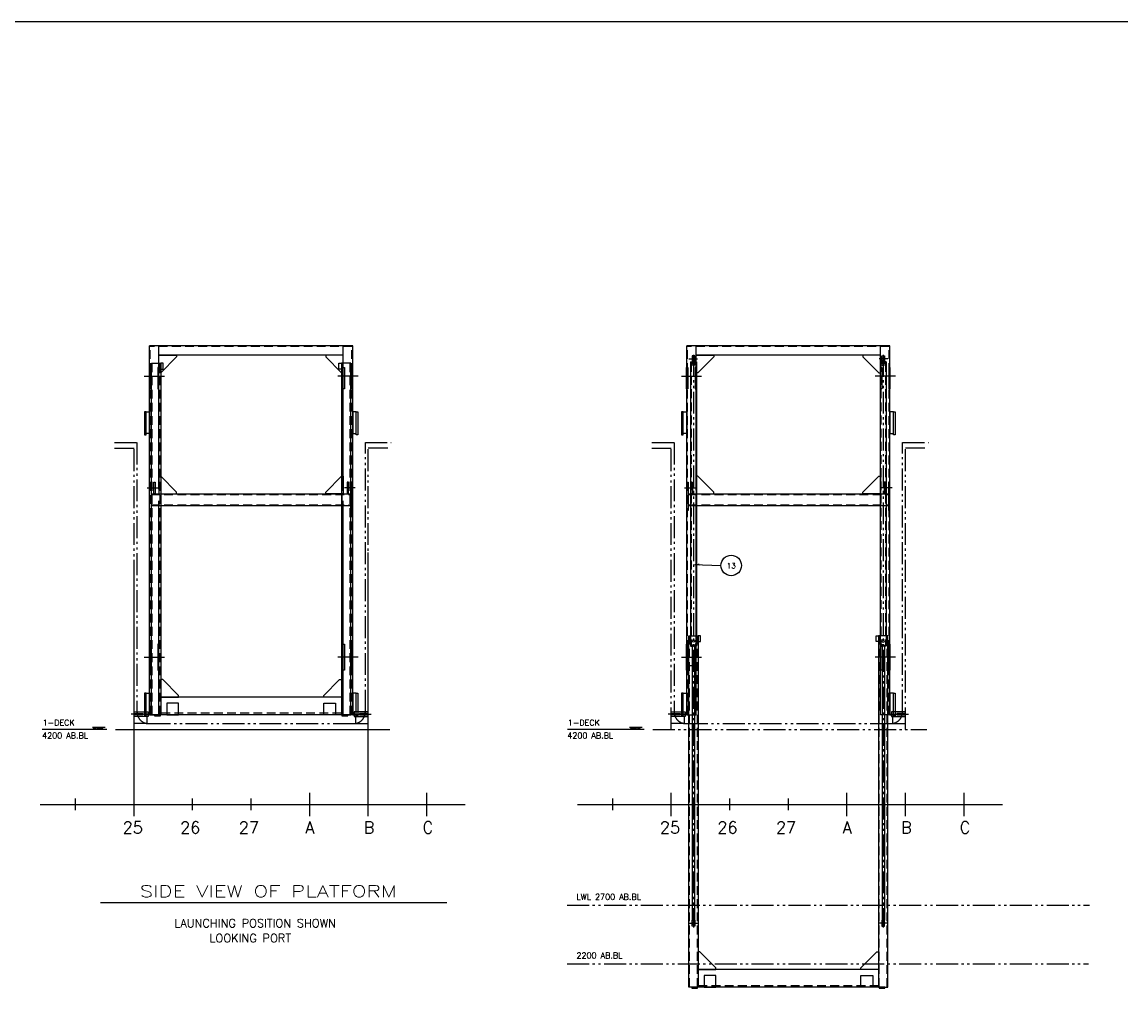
# Model space of a CAD drawing. Extents: x -1361 to 25435, y 363 to 30236.
# Drawn here: x 4891 to 14275, y 21274 to 29521 of the extents above; entities that cross this region are included whole.
import ezdxf
from ezdxf.enums import TextEntityAlignment as Align
from ezdxf.xclip import XClip

# ---------------------------------------------------------------- set-up
doc = ezdxf.new("R2010")
doc.units = 0
doc.header["$LTSCALE"] = 150
doc.header["$XCLIPFRAME"] = 0
for name, pattern in [('CENTER', [3, 2.5, -0.25, 0, -0.25]), ('DASHED', [0.75, 0.5, -0.25]), ('PHANTOM', [2.1, 1.25, -0.2, 0.125, -0.2, 0.125, -0.2])]:
    doc.linetypes.add(name, pattern=pattern)
doc.layers.get('0').update_dxf_attribs({"linetype": 'CONTINUOUS'})
for name, color, linetype in [('POSNR', 2, 'CONTINUOUS'), ('S0CO1', 1, 'CONTINUOUS'), ('S0CO2', 2, 'CONTINUOUS'), ('S0CO5', 4, 'CONTINUOUS'), ('S0DA1', 1, 'DASHED'), ('S0DIM', 2, 'CONTINUOUS'), ('S0PH1', 1, 'PHANTOM'), ('S0PH5', 4, 'PHANTOM'), ('S0TX2', 2, 'CONTINUOUS'), ('S0TX3', 3, 'CONTINUOUS')]:
    doc.layers.add(name, color=color, linetype=linetype)
doc.styles.add('18', font='romans', dxfattribs={"height": 180})
doc.styles.add('ROMANS', font='romans.shx', dxfattribs={"height": 50})
doc.dimstyles.get("Standard").update_dxf_attribs({"dimscale": 25, "dimtxt": 3, "dimasz": 2, "dimexe": 0.5, "dimexo": 1, "dimgap": 1, "dimtad": 1, "dimdsep": 46, "dimtxsty": 'ROMANS', "dimcen": 1.5, "dimclrd": 1, "dimclre": 1, "dimclrt": 2, "dimazin": 2, "dimtfac": 1, "dimtmove": 2, "dimatfit": 3, "dimfxl": 0.5, "dimtvp": 100, "dimtolj": 1, "dimarcsym": 0})

# ---------------------------------------------------------------- blocks, each defined once
blk = doc.blocks.new('KNE-150-1')
at = {"layer": 'S0CO1', "color": 0}
blk.add_lwpolyline([(0, 0), (0, -150), (15, -150), (150, -15), (150, 0)], close=True, dxfattribs=at)
blk = doc.blocks.new('Dykkerplatt-føring-e')
at = {"layer": 'S0CO1'}
for p, q in [((867, 3025), (-867, 3025)), ((-867, -125), (-867, 3025)), ((-787, 1801.3), (-787, 3025)), ((787, 1801.3), (787, 3025)), ((867, -125), (867, 3025)), ((787, 2945), (-787, 2945)), ((-855, 1761.3), (855, 1761.3)), ((-787, -125), (-787, 1701.3)), ((787, -125), (787, 1701.3)), ((-855, 1661.3), (855, 1661.3)), ((-867, -125), (-787, -125)), ((867, -125), (787, -125))]:
    blk.add_line(p, q, dxfattribs=at)
for points in [[(-869, 2656.1), (-869, 2840), (-859, 2840), (-859, 2656.1)], [(-787, 2656.1), (-787, 2840), (-797, 2840), (-797, 2656.1)], [(787, 2656.1), (787, 2840), (797, 2840), (797, 2656.1)], [(869, 2656.1), (869, 2840), (859, 2840), (859, 2656.1)], [(-912, 2264.3), (-897, 2264.3), (-897, 2460), (-912, 2460)], [(-897, 2460), (-867, 2460), (-867, 2275), (-897, 2275)], [(897, 2460), (867, 2460), (867, 2275), (897, 2275)], [(912, 2264.3), (897, 2264.3), (897, 2460), (912, 2460)], [(-867, 1618.9), (-867, 1861.3), (-855, 1861.3), (-855, 1618.9)], [(-831, 1761.3), (-831, 1861.3), (-819, 1861.3), (-819, 1761.3)], [(831, 1761.3), (831, 1861.3), (819, 1861.3), (819, 1761.3)], [(867, 1618.9), (867, 1861.3), (855, 1861.3), (855, 1618.9)], [(-869, 256.1), (-869, 476.1), (-859, 476.1), (-859, 256.1)], [(-787, 256.1), (-787, 476.1), (-797, 476.1), (-797, 256.1)], [(787, 256.1), (787, 476.1), (797, 476.1), (797, 256.1)], [(869, 256.1), (869, 476.1), (859, 476.1), (859, 256.1)], [(-912, -135.7), (-897, -135.7), (-897, 60), (-912, 60)], [(-897, 60), (-867, 60), (-867, -125), (-897, -125)], [(897, 60), (867, 60), (867, -125), (897, -125)], [(912, -135.7), (897, -135.7), (897, 60), (912, 60)]]:
    blk.add_lwpolyline(points, close=True, dxfattribs=at)
at = {"layer": 'S0DA1'}
for p, q in [((-861, -125), (-861, 3025)), ((861, 3019), (-861, 3019)), ((861, -125), (861, 3025)), ((-855, 1755), (855, 1755)), ((-855, 1667.6), (855, 1667.6))]:
    blk.add_line(p, q, dxfattribs=at)
at = {"layer": 'S0PH1'}
for p, q in [((-913.7, 2766.1), (-740.6, 2766.1)), ((913.7, 2766.1), (740.6, 2766.1)), ((-887.8, 1811.3), (-796.6, 1811.3)), ((887.8, 1811.3), (796.6, 1811.3)), ((-913.7, 366.1), (-740.6, 366.1)), ((913.7, 366.1), (740.6, 366.1))]:
    blk.add_line(p, q, dxfattribs=at)
at = {"layer": 'S0CO1', "xscale": -1}
for p, rotation in [((-787, 2945), 90), ((787, 1761.3), 270)]:
    blk.add_blockref('KNE-150-1', p, dxfattribs=dict(at, rotation=rotation))
at = {"layer": 'S0CO1'}
for p, rotation in [((787, 2945), 270), ((-787, 1761.3), 90)]:
    blk.add_blockref('KNE-150-1', p, dxfattribs=dict(at, rotation=rotation))
blk = doc.blocks.new('Dykkerplatt-senkearm-e')
at = {"layer": 'S0CO1'}
for p, q in [((770, 25), (-770, 25)), ((770, -125), (-770, -125))]:
    blk.add_line(p, q, dxfattribs=at)
for points in [[(-770, -125), (-850, -125), (-850, 2875), (-770, 2875)], [(-770, 2825), (-750, 2825), (-750, 2875), (-770, 2875)], [(770, 2825), (750, 2825), (750, 2875), (770, 2875)], [(770, -125), (850, -125), (850, 2875), (770, 2875)], [(-720, -125), (-620, -125), (-620, -25), (-720, -25)], [(720, -125), (620, -125), (620, -25), (720, -25)], [(-825, -133), (-775, -133), (-775, -125), (-825, -125)], [(775, -133), (825, -133), (825, -125), (775, -125)]]:
    blk.add_lwpolyline(points, close=True, dxfattribs=at)
at = {"layer": 'S0DA1'}
for p, q in [((-844, -125), (-844, 2875)), ((-776, -125), (-776, 2875)), ((776, -125), (776, 2875)), ((844, -125), (844, 2875)), ((770, -113), (-770, -113))]:
    blk.add_line(p, q, dxfattribs=at)
at = {"layer": 'S0CO1', "rotation": 90}
blk.add_blockref('KNE-150-1', (-770, 25), dxfattribs=at)
at = {"layer": 'S0CO1', "xscale": -1, "rotation": 270}
blk.add_blockref('KNE-150-1', (770, 25), dxfattribs=at)
blk = doc.blocks.new('ST10011')
at = {"layer": 'S0CO1'}
for p, q in [((4.24, 0.65), (-0.08, 0.65)), ((0, 0), (0.65, 0.65)), ((0.6, 0), (1.25, 0.65)), ((1.2, 0), (1.85, 0.65)), ((1.8, 0), (2.45, 0.65)), ((2.4, 0), (3.05, 0.65)), ((3, 0), (3.65, 0.65))]:
    blk.add_line(p, q, dxfattribs=at)
blk = doc.blocks.new('sylinder-40-20-2325-1')
at = {"color": 0, "linetype": 'PHANTOM'}
for p, q in [((35, 0), (-4853, 0)), ((-4818, 40.7), (-4818, -33.4)), ((0, 40.7), (0, -33.4))]:
    blk.add_line(p, q, dxfattribs=at)
at = {"color": 0, "linetype": 'DASHED'}
for p, q in [((-4828.8, -12), (-4828.8, 12)), ((-4808.7, -12), (-4808.7, 12)), ((-34.3, 20), (-2443, 20)), ((-10, -12), (-10, 12)), ((10, -12), (10, 12)), ((-34.3, -20), (-2443, -20))]:
    blk.add_line(p, q, dxfattribs=at)
at = {"color": 0, "linetype": 'ByBlock'}
for p, q in [((-4792.3, 10), (-4792.3, -10)), ((-2453, 10), (-4792.3, 10)), ((-2453, 23), (-2451, 25)), ((-2453, 23), (-2453, 0)), ((-2453, -23), (-2453, 0)), ((-2451, 25), (-2451, 0)), ((-26.5, 25), (-2451, 25)), ((-2451, -25), (-2451, 0)), ((-2443, 0), (-2443, 25)), ((-2443, 0), (-2443, -25)), ((-34.3, 0), (-34.3, 25)), ((-29.1, 24), (-34.3, 24)), ((-29.1, 21), (-34.3, 21)), ((-29.1, 16), (-34.3, 16)), ((-29.1, 8), (-34.3, 8)), ((-34.3, 0), (-34.3, -25)), ((-29.1, 0), (-29.1, 25)), ((-29.1, 0), (-29.1, -25)), ((-26.5, 25), (-26.5, 0)), ((-26.5, -25), (-26.5, 0)), ((-2453, -10), (-4792.3, -10)), ((-2453, -23), (-2451, -25)), ((-26.5, -25), (-2451, -25)), ((-29.1, -8), (-34.3, -8)), ((-29.1, -16), (-34.3, -16)), ((-29.1, -21), (-34.3, -21)), ((-29.1, -24), (-34.3, -24))]:
    blk.add_line(p, q, dxfattribs=at)
for points in [[(-4792.3, -12), (-4843.8, -12), (-4843.8, 12), (-4792.3, 12)], [(-26.5, -12), (25, -12), (25, 12), (-26.5, 12)]]:
    blk.add_lwpolyline(points, close=True, dxfattribs=at)
for centre in [(-2408, 0), (-45, 0)]:
    blk.add_circle(centre, 11, dxfattribs=at)
blk = doc.blocks.new('POS1')
at = {"layer": 'POSNR'}
blk.add_circle((0, 0), 175, dxfattribs=at)
at = {"layer": 'POSNR', "color": 2, "style": 'ROMANS'}
blk.add_attdef('POS', text='', height=90, dxfattribs=at).set_placement((0, -50), align=Align.CENTER)
blk = doc.blocks.new('A$C64097268')
for p, q in [((-2500, -100), (-2500, 100)), ((0, -100), (0, 100)), ((2500, -100), (2500, 100)), ((5000, -100), (5000, 100)), ((7500, -100), (7500, 100)), ((10000, -100), (10000, 100)), ((12500, -100), (12500, 100)), ((14000, -100), (14000, 100)), ((14500, -100), (14500, 100)), ((15000, -100), (15000, 100)), ((15500, -100), (15500, 100)), ((16000, -100), (16000, 100)), ((16500, -100), (16500, 100)), ((17000, -100), (17000, 100)), ((17500, -100), (17500, 100)), ((18000, -100), (18000, 100)), ((18500, -100), (18500, 100)), ((20000, -100), (20000, 100)), ((22500, -100), (22500, 100)), ((25000, -100), (25000, 100)), ((27500, -100), (27500, 100)), ((30000, -100), (30000, 100)), ((32500, -100), (32500, 100)), ((35000, -100), (35000, 100)), ((-2758.9, 0), (35128.7, 0)), ((-2000, -50), (-2000, 50)), ((-1500, -50), (-1500, 50)), ((-1000, -50), (-1000, 50)), ((-500, -50), (-500, 50)), ((500, -50), (500, 50)), ((1000, -50), (1000, 50)), ((1500, -50), (1500, 50)), ((2000, -50), (2000, 50)), ((3000, -50), (3000, 50)), ((3500, -50), (3500, 50)), ((4000, -50), (4000, 50)), ((4500, -50), (4500, 50)), ((5500, -50), (5500, 50)), ((6000, -50), (6000, 50)), ((6500, -50), (6500, 50)), ((7000, -50), (7000, 50)), ((8000, -50), (8000, 50)), ((8500, -50), (8500, 50)), ((9000, -50), (9000, 50)), ((9500, -50), (9500, 50)), ((10500, -50), (10500, 50)), ((11000, -50), (11000, 50)), ((11500, -50), (11500, 50)), ((12000, -50), (12000, 50)), ((13000, -50), (13000, 50)), ((13500, -50), (13500, 50)), ((19000, -50), (19000, 50)), ((19500, -50), (19500, 50)), ((20500, -50), (20500, 50)), ((21000, -50), (21000, 50)), ((21500, -50), (21500, 50)), ((22000, -50), (22000, 50)), ((23000, -50), (23000, 50)), ((23500, -50), (23500, 50)), ((24000, -50), (24000, 50)), ((24500, -50), (24500, 50)), ((25500, -50), (25500, 50)), ((26000, -50), (26000, 50)), ((26500, -50), (26500, 50)), ((27000, -50), (27000, 50)), ((28000, -50), (28000, 50)), ((28500, -50), (28500, 50)), ((29000, -50), (29000, 50)), ((29500, -50), (29500, 50)), ((30500, -50), (30500, 50)), ((31000, -50), (31000, 50)), ((31500, -50), (31500, 50)), ((32000, -50), (32000, 50)), ((33000, -50), (33000, 50)), ((33500, -50), (33500, 50)), ((34000, -50), (34000, 50)), ((34500, -50), (34500, 50))]:
    blk.add_line(p, q)
at = {"layer": 'S0TX2', "style": '18'}
for s, p in [('-5', (-2672.6, -246.7)), ('0', (-15.7, -246.7)), ('5', (2494.9, -246.7)), ('10', (4886.4, -246.7)), ('15', (7397, -246.7)), ('20', (9883.3, -246.7)), ('25', (12403.8, -246.7)), ('26', (12894.6, -246.7)), ('27', (13394.6, -246.7)), ('28', (18836.8, -246.7)), ('29', (19336.8, -246.7)), ('30', (19823.1, -246.7)), ('35', (22392.2, -246.7)), ('40', (24880.2, -246.7)), ('45', (27390.8, -246.7)), ('50', (29950, -246.7)), ('55', (32404.5, -246.7)), ('60', (34904.5, -246.7))]:
    blk.add_text(s, height=100, dxfattribs=at).set_placement(p)
at = {"layer": 'S0TX3', "style": '18'}
for s, p in [('A', (13963.1, -246.7)), ('B', (14463.1, -246.7)), ('C', (14963.1, -246.7)), ('D', (15463.1, -246.7)), ('E', (15963.1, -246.7)), ('F', (16463.1, -246.7)), ('G', (16963.1, -246.7)), ('H', (17463.1, -246.7)), ('I', (17989, -246.7)), ('J', (18445.1, -246.7))]:
    blk.add_text(s, height=100, dxfattribs=at).set_placement(p)

msp = doc.modelspace()

# ---------------------------------------------------------------- linework, layer by layer
at = {"layer": 'S0CO1', "color": 6}
msp.add_line((24945.516, 29520.842), (-767.59, 29520.842), dxfattribs=at)
at = {"layer": 'S0CO1'}
for p, q in [((7847.74, 22940.758), (7847.74, 24991.479)), ((5847.74, 22940.758), (5847.74, 24838.161)), ((10658.697, 24025.238), (10590.697, 24025.238)), ((5957.74, 23591.111), (5957.74, 23532.242)), ((7737.74, 23591.111), (7737.74, 23532.242)), ((10544.697, 23591.111), (10544.697, 23532.242)), ((12324.697, 23591.111), (12324.697, 23532.242)), ((5957.74, 23532.242), (5847.74, 23532.242)), ((7737.74, 23532.242), (7847.74, 23532.242)), ((10544.697, 23532.242), (10434.697, 23532.242)), ((12324.697, 23532.242), (12434.697, 23532.242))]:
    msp.add_line(p, q, dxfattribs=at)
for points in [[(5922.74, 23606.111), (5847.74, 23606.111), (5847.74, 23616.111), (5922.74, 23616.111)], [(7772.74, 23606.111), (7847.74, 23606.111), (7847.74, 23616.111), (7772.74, 23616.111)], [(10509.697, 23606.111), (10434.697, 23606.111), (10434.697, 23616.111), (10509.697, 23616.111)], [(12359.697, 23606.111), (12434.697, 23606.111), (12434.697, 23616.111), (12359.697, 23616.111)]]:
    msp.add_lwpolyline(points, close=True, dxfattribs=at)
at = {"layer": 'S0CO2'}
for points in [[(5967.74, 23591.111), (5847.74, 23591.111), (5847.74, 23631.111), (5967.74, 23631.111)], [(7727.74, 23591.111), (7847.74, 23591.111), (7847.74, 23631.111), (7727.74, 23631.111)], [(10554.697, 23591.111), (10434.697, 23591.111), (10434.697, 23631.111), (10554.697, 23631.111)], [(12314.697, 23591.111), (12434.697, 23591.111), (12434.697, 23631.111), (12314.697, 23631.111)]]:
    msp.add_lwpolyline(points, close=True, dxfattribs=at)
at = {"layer": 'S0CO5'}
msp.add_line((5689.902, 23481.111), (8030.96, 23481.111), dxfattribs=at)
at = {"layer": 'S0DIM', "color": 1}
for points in [[(5616.345, 23481.111), (5064.32, 23481.111)], [(10203.302, 23481.111), (9548.814, 23481.111)]]:
    msp.add_lwpolyline(points, dxfattribs=at)
at = {"layer": 'S0PH1'}
for p, q in [((5974.044, 23611.111), (5821.83, 23611.111)), ((7721.435, 23611.111), (7873.649, 23611.111)), ((10561.001, 23611.111), (10408.787, 23611.111)), ((12308.393, 23611.111), (12460.606, 23611.111)), ((9546.241, 21981.111), (14007.347, 21981.111)), ((9546.241, 21481.111), (13996.335, 21481.111))]:
    msp.add_line(p, q, dxfattribs=at)
for points in [[(5681.447, 25931.111), (5872.74, 25931.111), (5872.74, 23631.111, 0.41421356), (5972.74, 23531.111), (7722.74, 23531.111, 0.41421356), (7822.74, 23631.111), (7822.74, 25931.111), (8043.921, 25931.111)], [(10268.404, 25931.111), (10459.697, 25931.111), (10459.697, 23631.111, 0.41421356), (10559.697, 23531.111), (12309.697, 23531.111, 0.41421356), (12409.697, 23631.111), (12409.697, 25931.111), (12630.878, 25931.111)]]:
    msp.add_lwpolyline(points, format="xyb", dxfattribs=at)
at = {"layer": 'S0PH5'}
for p, q in [((5681.447, 25881.111), (5847.74, 25881.111)), ((5847.74, 23481.111), (5847.74, 25881.111)), ((7847.74, 23481.111), (7847.74, 25881.111)), ((8014.032, 25881.111), (7847.74, 25881.111)), ((10268.404, 25881.111), (10434.697, 25881.111)), ((10434.697, 23481.111), (10434.697, 25881.111)), ((12434.697, 23481.111), (12434.697, 25881.111)), ((12600.99, 25881.111), (12434.697, 25881.111)), ((10276.859, 23481.111), (12617.917, 23481.111))]:
    msp.add_line(p, q, dxfattribs=at)
at = {"layer": 'S0TX2', "color": 1}
msp.add_line((8518.52, 22000.684), (5561.523, 22000.684), dxfattribs=at)

# ---------------------------------------------------------------- block references
at = {"layer": 'S0CO1'}
for name, p in [('Dykkerplatt-føring-e', (6847.74, 23731.761)), ('Dykkerplatt-føring-e', (11434.697, 23731.761)), ('Dykkerplatt-senkearm-e', (6847.74, 23731.761)), ('Dykkerplatt-senkearm-e', (11434.697, 21406.761))]:
    msp.add_blockref(name, p, dxfattribs=at)
at = {"layer": 'S0CO1', "rotation": 90}
msp.add_blockref('sylinder-40-20-2325-1', (10624.697, 26644.761), dxfattribs=at)
at = {"layer": 'S0CO1', "xscale": -1, "rotation": 270}
msp.add_blockref('sylinder-40-20-2325-1', (12244.697, 26644.761), dxfattribs=at)
at = {"layer": 'S0CO1', "linetype": 'CENTER'}
ref = msp.add_blockref('A$C64097268', (-6652.26, 22840.758), dxfattribs=at)
XClip(ref).set_block_clipping_path([(11699.410217649, -312.5457374218), (15328.4782460998, 151.0262488693)])
ref = msp.add_blockref('A$C64097268', (-2065.303, 22840.758), dxfattribs=at)
XClip(ref).set_block_clipping_path([(11699.410217649, -312.5457374218), (15328.4782460998, 151.0262488693)])
at = {"layer": 'S0DIM', "xscale": 25, "yscale": 25, "zscale": 25}
for p in [(5493.756, 23481.111), (10080.713, 23481.111)]:
    msp.add_blockref('ST10011', p, dxfattribs=at)
at = {"layer": 'S0TX2'}
ref = msp.add_blockref('POS1', (10946.779, 24881.034), dxfattribs=dict(at, xscale=0.5, yscale=0.5, zscale=0.5))
ref.add_attrib('POS', '13', dxfattribs={"layer": 'POSNR', "height": 45, "style": 'ROMANS'}).set_placement((10946.779, 24856.034), align=Align.CENTER)

# ---------------------------------------------------------------- texts
at = {"layer": 'S0CO1', "color": 2, "insert": (10884.279, 24906.034), "char_height": 50, "attachment_point": 1, "style": 'ROMANS'}
msp.add_mtext('\\A1;', dxfattribs=at)
at = {"layer": 'S0TX2', "style": 'ROMANS'}
for s, height, p in [('1-DECK', 50, (5067.044, 23513.969)), ('1-DECK', 50, (9551.538, 23513.969)), ('4200 AB.BL', 50, (5062.767, 23404.234)), ('4200 AB.BL', 50, (9547.261, 23404.234)), ('LWL 2700 AB.BL', 50, (9625.396, 22026.917)), ('LAUNCHING POSITION SHOWN', 71, (6191.128, 21791.53)), ('LOOKING PORT', 71, (6491.386, 21664.236)), ('2200 AB.BL', 50, (9625.396, 21526.917))]:
    msp.add_text(s, height=height, dxfattribs=at).set_placement(p)
at = {"layer": 'S0TX2', "color": 4, "style": 'ROMANS', "width": 1.35}
msp.add_text('SIDE VIEW OF PLATFORM ', height=99.4, dxfattribs=at).set_placement((7040.021, 22099.879), align=Align.MIDDLE)

# ---------------------------------------------------------------- leaders
at = {"layer": 'S0CO1', "annotation_type": 0, "has_hookline": 1, "hookline_direction": 1}
msp.add_leader([(10624.697, 24890.447), (10859.279, 24881.034)], dimstyle='STANDARD', override={"dimgap": 1, "dimtad": 0}, dxfattribs=at)

doc.saveas('drawing.dxf')
